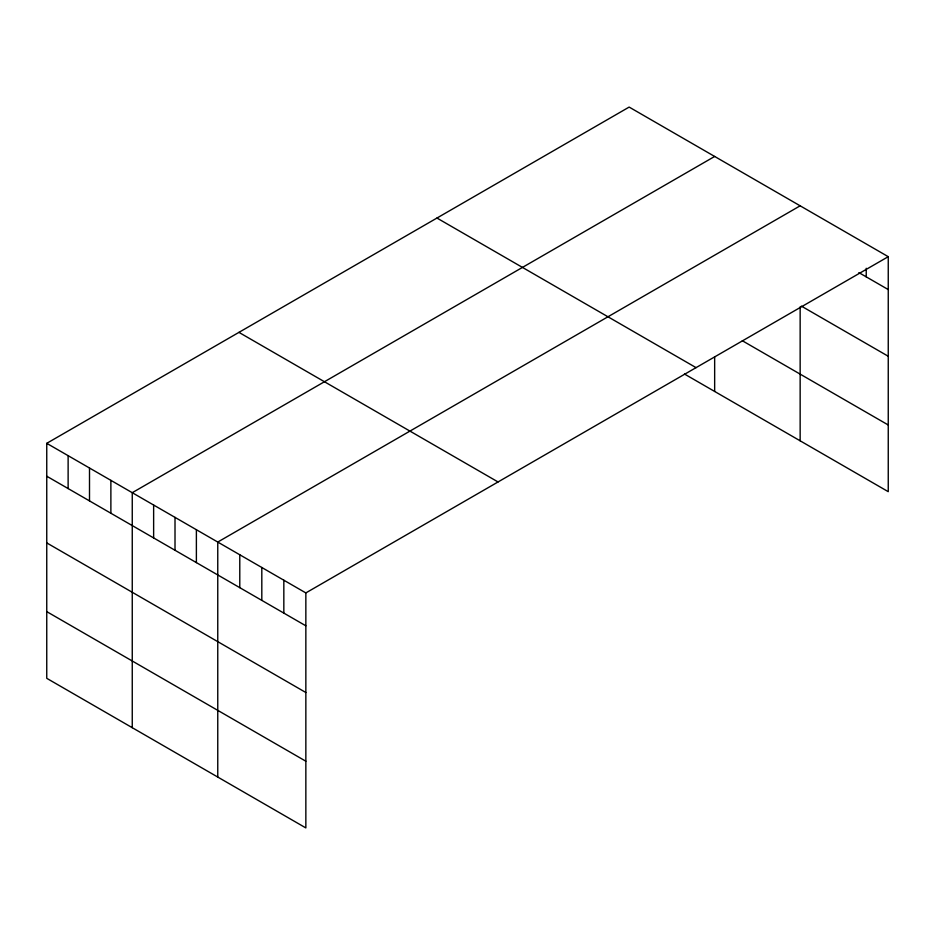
<?xml version="1.0" encoding="UTF-8"?>
<svg xmlns="http://www.w3.org/2000/svg" width="935" height="935" viewBox="0 0 935 935"><rect width="100%" height="100%" fill="white"/><g stroke="black" fill="none" stroke-linecap="round" stroke-linejoin="round"><path stroke-width="1.4" d="M888.25 256.681L305.85 592.919L305.85 827.919L46.75 678.319L46.75 443.33L629.15 107.081L888.25 256.681L888.25 491.67L684.467 374.023M714.656 156.449L132.256 492.698L132.256 727.687M800.15 205.817L217.761 542.055L217.761 777.055M858.879 272.611L888.25 289.57M801.377 306.107L888.25 356.258M742.308 340.726L888.25 424.981M436.961 218.042L696.061 367.642M238.939 332.369L498.039 481.957M46.75 443.33L305.85 592.919M46.75 476.219L305.85 625.807M46.75 542.908L305.85 692.508M46.75 611.63L305.85 761.219M866.231 268.275L866.231 276.853M800.15 306.832L800.15 440.806M714.656 356.714L714.656 391.449M283.831 580.203L283.831 613.091M261.812 567.487L261.812 600.375M239.781 554.771L239.781 587.659M196.385 529.713L196.385 562.613M175.009 517.371L175.009 550.271M153.632 505.029L153.632 537.929M110.879 480.356L110.879 513.245M89.503 468.014L89.503 500.903M68.126 455.672L68.126 488.561"/></g></svg>
